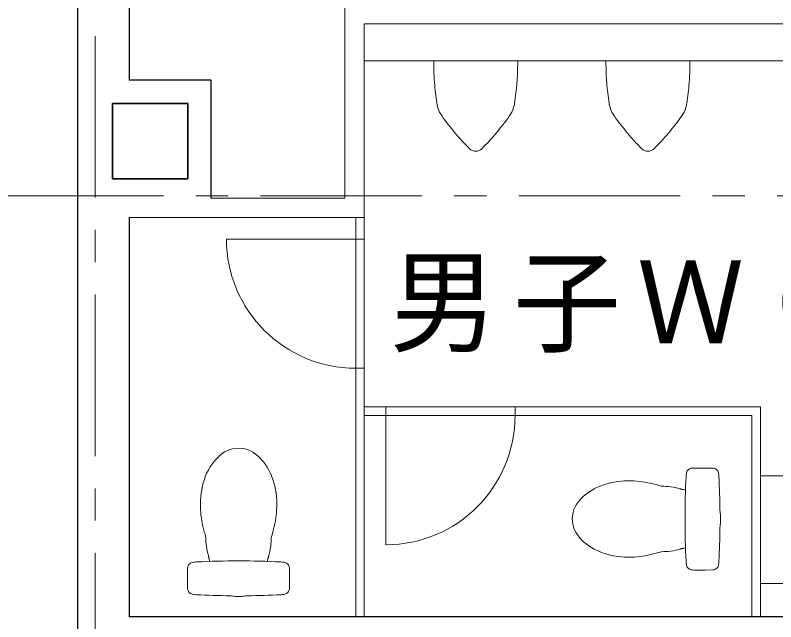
# Model space of a CAD drawing. Units: millimetres at full size; details may follow other scales. Extents: x -57346 to 60518, y -42813 to 41849.
# Drawn here: x 12102 to 15635, y -8921 to -6105 of the extents above; entities that cross this region are included whole.
import ezdxf

# ---------------------------------------------------------------- set-up
doc = ezdxf.new("R2010")
doc.units = ezdxf.units.MM
doc.header["$LTSCALE"] = 150
doc.linetypes.add('CHAIN1', pattern=[8, 5, -1, 1, -1])
for name, color, linetype, lineweight in [('1-1_極細線', 4, 'Continuous', 9), ('1-2_細線', 7, 'Continuous', 18), ('1-3_中線', 3, 'Continuous', 25), ('1-4_太線', 2, 'Continuous', 35), ('1-8_ﾊｯﾁﾝｸﾞ', 4, 'Continuous', 9), ('1-A_中芯線', 4, 'CHAIN1', 9), ('1-D_文字', 4, 'Continuous', 9)]:
    doc.layers.add(name, color=color, linetype=linetype, lineweight=lineweight)
doc.styles.add('ＭＳ ゴシック', font='')
doc.styles.get('ＭＳ ゴシック').set_extended_font_data('MS Gothic')

msp = doc.modelspace()

# ---------------------------------------------------------------- linework, layer by layer
at = {"layer": '1-1_極細線'}
for p, q in [((16358.4, -6316.4), (13723.4, -6316.4)), ((17428.4, -8243.8), (15563.4, -8243.8)), ((17428.4, -8743.8), (15563.4, -8743.8))]:
    msp.add_line(p, q, dxfattribs=at)
at = {"layer": '1-2_細線'}
for p, q in [((13010.9, -6953.8), (13633.4, -6953.8)), ((13723.4, -7043.8), (13723.4, -7003.8)), ((13723.4, -8898.8), (13723.4, -7003.8)), ((12630.9, -7043.8), (13723.4, -7043.8)), ((13683.4, -8898.8), (13683.4, -7043.8)), ((13723.4, -7143.8), (13083.4, -7143.8)), ((13683.4, -7743.8), (13723.4, -7743.8)), ((13723.4, -7923.8), (15563.4, -7923.8)), ((13823.4, -7923.8), (13823.4, -8563.8)), ((14423.4, -7963.8), (14423.4, -7923.8)), ((15563.4, -8898.8), (15563.4, -7923.8)), ((13723.4, -7963.8), (15523.4, -7963.8)), ((15523.4, -8898.8), (15523.4, -7963.8))]:
    msp.add_line(p, q, dxfattribs=at)
for points in [[(13633.4, -6953.8), (13633.4, -6053.8), (16308.4, -6053.8)], [(13723.4, -7003.8), (13723.4, -6143.8), (16398.4, -6143.8)]]:
    msp.add_lwpolyline(points, dxfattribs=at)
for centre, start, end in [((13683.4, -7143.8), 180, 270), ((13823.4, -7963.8), 270, 0)]:
    msp.add_arc(centre, 600, start, end, dxfattribs=at)
at = {"layer": '1-3_中線'}
for p, q in [((12392.4, -9231.3), (12392.4, -5163.8)), ((12630.9, -5488.8), (12630.9, -6406.3)), ((13010.9, -6406.3), (12630.9, -6406.3)), ((13010.9, -6406.3), (13010.9, -6953.8)), ((12630.9, -7043.8), (12630.9, -8898.8)), ((17428.4, -8898.8), (12630.9, -8898.8))]:
    msp.add_line(p, q, dxfattribs=at)
at = {"layer": '1-4_太線'}
for p, q in [((12903.4, -6513.8), (12553.4, -6513.8)), ((12553.4, -6513.8), (12553.4, -6863.8)), ((12903.4, -6863.8), (12903.4, -6513.8)), ((12903.4, -6863.8), (12553.4, -6863.8))]:
    msp.add_line(p, q, dxfattribs=at)
at = {"layer": '1-8_ﾊｯﾁﾝｸﾞ'}
for p, q in [((14435.9, -6316.4), (14045.9, -6316.4)), ((15235.9, -6316.4), (14845.9, -6316.4))]:
    msp.add_line(p, q, dxfattribs=at)
at = {"layer": '1-8_ﾊｯﾁﾝｸﾞ', "color": 7, "lineweight": 18}
for p, q in [((15218.7, -8239.1), (15218.2, -8247.4)), ((15370.5, -8247.4), (15369.9, -8239.1)), ((15102.5, -8291.9), (15104.3, -8292)), ((15104.3, -8292), (15114.8, -8292.2)), ((12987.4, -8529.2), (12987.6, -8529.6)), ((12987.5, -8527.8), (12987.6, -8529.6)), ((12987.6, -8529.6), (12987.8, -8540.1)), ((13291.3, -8529.6), (13291.1, -8540.1)), ((13291.3, -8527.8), (13291.3, -8529.6)), ((15102.5, -8595.7), (15104.3, -8595.7)), ((15103.9, -8595.8), (15104.3, -8595.7)), ((15104.3, -8595.7), (15114.8, -8595.5)), ((12943, -8643.4), (12934.7, -8644)), ((13344.2, -8644), (13335.9, -8643.4)), ((15218.2, -8640.3), (15218.7, -8648.6)), ((15369.9, -8648.6), (15370.5, -8640.3)), ((12902.1, -8685.9), (12902.1, -8699.1)), ((15260.6, -8681.2), (15273.8, -8681.2)), ((15273.8, -8681.2), (15305.9, -8681.1)), ((15305.9, -8681.1), (15342.2, -8680.6)), ((12902.1, -8699.1), (12902.2, -8731.2)), ((12902.2, -8731.2), (12902.7, -8767.5)), ((12934.7, -8795.2), (12943, -8795.8)), ((13335.9, -8795.8), (13344.2, -8795.2))]:
    msp.add_line(p, q, dxfattribs=at)
for points in [[(15114.8, -8292.2), (15124.5, -8292.5), (15135, -8293.3), (15146.5, -8294.7), (15157.9, -8296.4), (15168.2, -8298.4), (15177.7, -8300.6), (15189.6, -8303.7)], [(15189.6, -8303.7), (15190.4, -8303.9), (15191.4, -8304.2), (15192.4, -8304.4), (15193.6, -8304.7), (15194.8, -8305.1), (15196.1, -8305.4), (15197.4, -8305.7), (15198.8, -8306.1), (15200.1, -8306.5), (15201.5, -8306.8), (15202.9, -8307.1), (15204.3, -8307.5), (15211.4, -8309.1), (15215.6, -8309.9)], [(12987.8, -8540.1), (12988.1, -8549.8), (12989, -8560.3), (12990.3, -8571.7), (12992, -8583.1), (12994, -8593.5), (12996.2, -8603), (12999.3, -8614.9)], [(13291.1, -8540.1), (13290.7, -8549.8), (13289.9, -8560.3), (13288.6, -8571.7), (13286.8, -8583.1), (13284.8, -8593.5), (13282.6, -8603), (13279.6, -8614.9)], [(15114.8, -8595.5), (15124.5, -8595.1), (15135, -8594.3), (15146.5, -8592.9), (15157.9, -8591.2), (15168.2, -8589.2), (15177.7, -8587), (15189.6, -8584)], [(15189.6, -8584), (15190.4, -8583.8), (15191.4, -8583.5), (15192.4, -8583.2), (15193.6, -8582.9), (15194.8, -8582.6), (15196.1, -8582.2), (15197.4, -8581.9), (15198.8, -8581.6), (15200.1, -8581.2), (15201.5, -8580.9), (15202.9, -8580.5)], [(15202.9, -8580.5), (15204.3, -8580.2), (15211.4, -8578.6), (15215.6, -8577.8)], [(12999.3, -8614.9), (12999.5, -8615.7), (12999.8, -8616.7), (13000, -8617.7), (13000.3, -8618.8), (13000.7, -8620.1), (13001, -8621.3), (13001.4, -8622.7), (13001.7, -8624), (13002.1, -8625.4), (13002.4, -8626.8), (13002.7, -8628.2)], [(13279.6, -8614.9), (13279.4, -8615.7), (13279.1, -8616.7), (13278.8, -8617.7), (13278.5, -8618.8), (13278.2, -8620.1), (13277.9, -8621.3), (13277.5, -8622.7), (13277.2, -8624), (13276.8, -8625.4), (13276.5, -8626.8), (13276.1, -8628.2), (13275.8, -8629.6), (13274.2, -8636.7), (13273.4, -8640.9)], [(13002.7, -8628.2), (13003.1, -8629.6), (13004.7, -8636.7), (13005.5, -8640.9)]]:
    msp.add_lwpolyline(points, dxfattribs=at)
at = {"layer": '1-8_ﾊｯﾁﾝｸﾞ'}
for centre, radius, start, end in [((15295.9, -6323.6), 1250, 179.6711, 183.2836), ((13185.9, -6323.6), 1250, 356.7164, 0.3289), ((16095.9, -6323.6), 1250, 179.6711, 183.2836), ((13985.9, -6323.6), 1250, 356.7164, 0.3289), ((15295.9, -6323.6), 1250, 183.2836, 184.2922), ((15295.9, -6323.6), 1250, 184.2922, 188.7481), ((13185.9, -6323.6), 1250, 351.2519, 355.7078), ((13185.9, -6323.6), 1250, 355.7078, 356.7164), ((16095.9, -6323.6), 1250, 183.2836, 184.2922), ((16095.9, -6323.6), 1250, 184.2922, 188.7481), ((13985.9, -6323.6), 1250, 351.2519, 355.7078), ((13985.9, -6323.6), 1250, 355.7078, 356.7164), ((14198.8, -6492.4), 140, 188.7481, 196.804), ((14198.8, -6492.4), 140, 196.804, 215.5192), ((14283, -6492.4), 140, 324.4808, 343.196), ((14283, -6492.4), 140, 343.196, 351.2519), ((14998.8, -6492.4), 140, 188.7481, 196.804), ((14998.8, -6492.4), 140, 196.804, 215.5192), ((15083, -6492.4), 140, 324.4808, 343.196), ((15083, -6492.4), 140, 343.196, 351.2519), ((15061.5, -5876.6), 1200, 215.5192, 224.9718), ((13420.2, -5876.6), 1200, 315.0282, 324.4808), ((15861.5, -5876.6), 1200, 215.5192, 224.9718), ((14220.2, -5876.6), 1200, 315.0282, 324.4808), ((14240.9, -6696.4), 40, 224.9718, 270), ((14240.9, -6696.4), 40, 270, 315.0282), ((15040.9, -6696.4), 40, 224.9718, 270), ((15040.9, -6696.4), 40, 270, 315.0282)]:
    msp.add_arc(centre, radius, start, end, dxfattribs=at)
at = {"layer": '1-8_ﾊｯﾁﾝｸﾞ', "color": 7, "lineweight": 18}
for centre, major_axis, start_param, end_param in [((13139.4, -8242.6), (0, 128), 5.56822, 6.99815), ((13219.4, -8334.8), (0, 250), 0.714965, 1.199839), ((13059.4, -8334.8), (0, 250), 5.083346, 5.56822), ((15278.3, -8244.6), (-59.8, 0), 5.869264, 6.191604), ((15248.4, -8236.7), (-29.6, 0), 4.778402, 5.706546), ((15294.3, -12469.9), (-4263.1, 0), 4.701149, 4.723629), ((15340.3, -8236.7), (-29.6, 0), 3.718232, 4.646376), ((15310.4, -8244.6), (-59.8, 0), 3.233173, 3.555514), ((13321.9, -8374.6), (0, 360), 1.199839, 1.570903), ((12956.9, -8374.6), (0, 360), 4.712282, 5.083346), ((19213.4, -8443.8), (-4000.1, 0), 6.234057, 6.332313), ((11375.3, -8443.8), (-4000.1, 0), 3.151593, 3.190721), ((14909.5, -8523.8), (-250, 0), 5.083346, 5.56822), ((14949.4, -8626.3), (-360, 0), 4.712282, 5.083346), ((14949.4, -8731.2), (-464.8, 0), 4.487964, 4.712347), ((14906.6, -8918.5), (-657, 0), 4.406722, 4.488006), ((14817.4, -8443.8), (-128, 0), 5.56822, 6.99815), ((13426.8, -8374.7), (0, 464.8), 1.570838, 1.795221), ((12852.1, -8374.7), (0, 464.8), 4.487964, 4.712347), ((15128.4, -8443.8), (-250, 0), 3.194036, 3.302239), ((15128.4, -8443.8), (-250, 0), 3.141593, 3.194036), ((13614.1, -8331.9), (0, 657), 1.795179, 1.875751), ((12664.7, -8331.9), (0, 657), 4.406722, 4.488006), ((15128.4, -8443.8), (-250, 0), 2.980953, 3.089149), ((15128.4, -8443.8), (-250, 0), 3.089149, 3.141593), ((11375.3, -8443.8), (-4000.1, 0), 3.092464, 3.131781), ((14909.5, -8363.8), (-250, 0), 0.714965, 1.199839), ((14949.4, -8261.3), (-360, 0), 1.199839, 1.570903), ((14949.4, -8156.5), (-464.8, 0), 1.570838, 1.795221), ((14906.6, -7969.1), (-657, 0), 1.795179, 1.875751), ((12932.2, -8673.7), (0, 29.6), 0.576639, 1.504783), ((12940.1, -8703.6), (0, 59.8), 0.091581, 0.413921), ((13139.4, -12638.7), (0, 4000.1), 6.234057, 6.332313), ((13338.7, -8703.6), (0, 59.8), 5.869264, 6.191604), ((13346.6, -8673.7), (0, 29.6), 4.778402, 5.706546), ((15278.3, -8643.1), (-59.8, 0), 0.091581, 0.413921), ((15310.4, -8643.1), (-59.8, 0), 2.727671, 3.050012), ((13184.6, -8690.3), (0, 282.5), 1.504795, 1.555091), ((9113.4, -8719.6), (0, 4263.1), 4.701149, 4.723629), ((15248.4, -8651), (-29.6, 0), 0.576639, 1.504783), ((15265.1, -8398.7), (-282.5, 0), 1.504795, 1.555091), ((15340.3, -8651), (-29.6, 0), 1.636809, 2.564953), ((12932.2, -8765.6), (0, 29.6), 1.636809, 2.564953), ((12940.1, -8735.6), (0, 59.8), 2.727671, 3.050012), ((13139.4, -4800.5), (0, 4000.1), 3.092464, 3.131781), ((13139.4, -4800.5), (0, 4000.1), 3.151593, 3.190721), ((13338.7, -8735.6), (0, 59.8), 3.233173, 3.555514), ((13346.6, -8765.6), (0, 29.6), 3.718232, 4.646376), ((13139.4, -8553.6), (0, 250), 2.980953, 3.089149), ((13139.4, -8553.6), (0, 250), 3.089149, 3.141593), ((13139.4, -8553.6), (0, 250), 3.141593, 3.194036), ((13139.4, -8553.6), (0, 250), 3.194036, 3.302239)]:
    msp.add_ellipse(centre, major_axis=major_axis, ratio=0.9999, start_param=start_param, end_param=end_param, dxfattribs=at)
at = {"layer": '1-A_中芯線'}
for p, q in [((12473.4, 24998.3), (12473.4, -24360.1)), ((7240.6, -6943.8), (56123.9, -6943.8))]:
    msp.add_line(p, q, dxfattribs=at)

# ---------------------------------------------------------------- texts
at = {"layer": '1-D_文字', "color": 7, "insert": (13842.5, -7673.5), "char_height": 384.9, "attachment_point": 7, "style": 'ＭＳ ゴシック'}
msp.add_mtext('\\T1.15;\\W0.95;男子ＷＣ③', dxfattribs=at)

doc.saveas('drawing.dxf')
